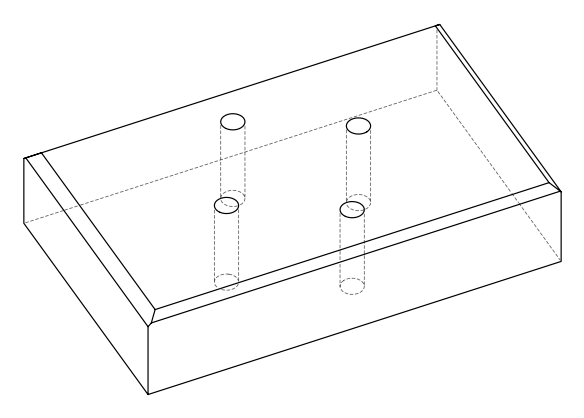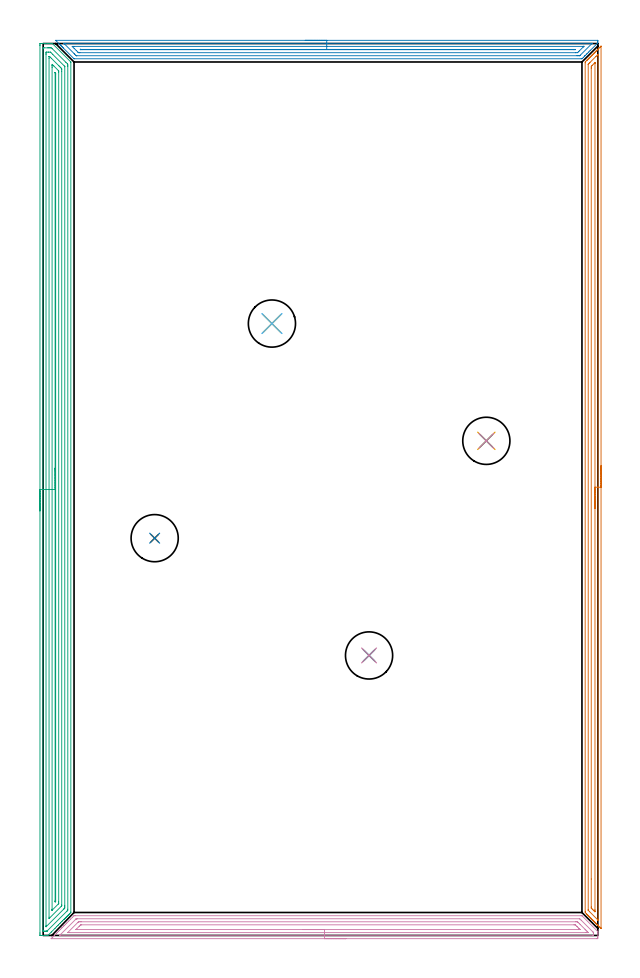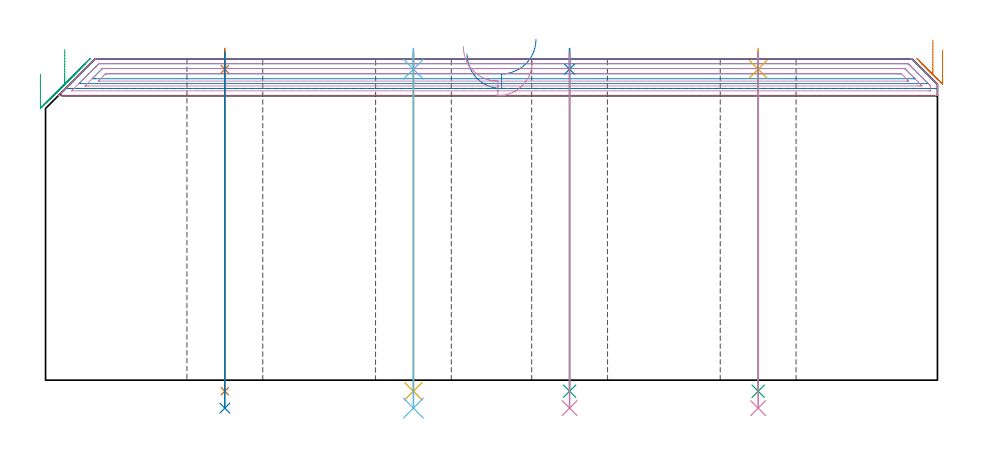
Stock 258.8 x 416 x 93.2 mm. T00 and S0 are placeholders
(PLAN: 16 operations, 9 tool changes, 49.4 min)
(1 AREA_MILL | FG_CHAMFER_SURFACE | UGT0205_001 | 9.91 min | 11383 mm3)
(2 AREA_MILL_1 | FG_CHAMFER_SURFACE_1 | UGT0205_001 | 8.01 min | 9353 mm3)
(3 AREA_MILL_2 | FG_CHAMFER_SURFACE_2 | UGT0205_001 | 19.83 min | 42754 mm3)
(4 AREA_MILL_3 | FG_CHAMFER_SURFACE_3 | UGT0205_001 | 8.17 min | 13974 mm3)
(5 SPOT_DRILL | STEP1HOLE | NXT0321_9005460120000 | 0.05 min | 185 mm3)
(6 SPOT_DRILL_1 | STEP1HOLE_1 | NXT0321_9005460120000 | 0.05 min | 179 mm3)
(7 SPOT_DRILL_2 | STEP1HOLE_2 | NXT0321_9005460120000 | 0.05 min | 183 mm3)
(8 SPOT_DRILL_3 | STEP1HOLE_3 | NXT0321_9005460120000 | 0.05 min | 181 mm3)
(9 DRILL_THROUGH_HOLE_INTO_CENTER | STEP1HOLE | NXT0301_065 | 0.4 min | 6302 mm3)
(10 DRILL_TO_ENLARGE_THROUGH_HOLE | STEP1HOLE | UGT0301_053 | 0.41 min | 28898 mm3)
(11 DRILL_THROUGH_HOLE_INTO_CENTER_1 | STEP1HOLE_1 | NXT0301_065 | 0.4 min | 6301 mm3)
(12 DRILL_TO_ENLARGE_THROUGH_HOLE_1 | STEP1HOLE_1 | UGT0301_053 | 0.41 min | 28902 mm3)
(13 DRILL_THROUGH_HOLE_INTO_CENTER_2 | STEP1HOLE_2 | NXT0301_065 | 0.4 min | 6308 mm3)
(14 DRILL_TO_ENLARGE_THROUGH_HOLE_2 | STEP1HOLE_2 | UGT0301_053 | 0.41 min | 28894 mm3)
(15 DRILL_THROUGH_HOLE_INTO_CENTER_3 | STEP1HOLE_3 | NXT0301_065 | 0.4 min | 6306 mm3)
(16 DRILL_TO_ENLARGE_THROUGH_HOLE_3 | STEP1HOLE_3 | UGT0301_053 | 0.41 min | 28899 mm3)
(TOOL UGT0205_001 | Chamfer Mill 20 x 3 x 45 deg. | D20 FL50 Z2)
(TOOL NXT0321_9005460120000 | NC Spot Drill, 142deg, 12mm, Carbide, Uncoated | D12 PA142 FL30 Z2)
(TOOL NXT0301_065 | Carbide Drill 9.4mm [860.1-0940-075A1-MM 2214] | D9.4 PA140 FL98 Z2)
(TOOL UGT0301_053 | Twist Drill 22 mm | D22 PA118 FL150 Z2)
(OP 1 AREA_MILL)
G17 G21 G94 G90
T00 M6
G54
G17 G0 G90 X260.2 Y219.05 S1061 M3
G43 Z103.2 H0
Z95.8
G94 G1 Y219.012 Z94.928 F250.
Y218.898 Z94.064
Y218.709 Z93.212
Y218.447 Z92.38
Y218.113 Z91.574
Y217.71 Z90.8
Y217.242 Z90.064
Y216.71 Z89.372
Y216.121 Z88.729
Y215.478 Z88.14
Y214.786 Z87.609
Y214.05 Z87.14
Y213.276 Z86.737
Y212.47 Z86.403
Y211.638 Z86.141
Y210.787 Z85.952
Y209.922 Z85.838
Y209.05 Z85.8
Y3.535
X260.193 Y3.328 Z85.804
X260.192 Y3.319 Z85.805
X260.17 Y3.328 Z85.827
X259.743 Y3.757 Z86.257
X259.618 Y3.881 Z86.38
X259.068 Y4.431 Z86.931
X259.024 Y4.475 Z86.973
X258.979 Y4.52 Z87.02
X258.772 Y4.727 Z87.227
X258.727 Y4.772 Z87.27
X258.681 Y4.818 Z87.318
X258.476 Y5.023 Z87.523
X258.43 Y5.069 Z87.567
X258.383 Y5.116 Z87.615
X258.18 Y5.319 Z87.819
X258.133 Y5.366 Z87.864
X258.086 Y5.414 Z87.913
X257.884 Y5.615 Z88.115
X257.836 Y5.662 Z88.161
X257.788 Y5.712 Z88.211
X257.588 Y5.911 Z88.411
X257.539 Y5.959 Z88.458
X257.49 Y6.01 Z88.509
X257.293 Y6.207 Z88.706
X257.242 Y6.256 Z88.755
X257.192 Y6.308 Z88.807
X256.997 Y6.503 Z89.002
X256.945 Y6.553 Z89.052
X256.894 Y6.606 Z89.105
X256.701 Y6.799 Z89.298
X256.648 Y6.85 Z89.348
X256.596 Y6.904 Z89.403
X256.405 Y7.095 Z89.594
X256.352 Y7.147 Z89.645
X256.298 Y7.202 Z89.701
X256.109 Y7.391 Z89.89
X256.055 Y7.444 Z89.942
X256. Y7.499 Z89.999
X255.813 Y7.687 Z90.186
X255.758 Y7.741 Z90.239
X255.702 Y7.797 Z90.297
X255.517 Y7.983 Z90.482
X255.461 Y8.038 Z90.536
X255.404 Y8.095 Z90.595
X255.221 Y8.279 Z90.778
X255.164 Y8.335 Z90.833
X255.106 Y8.393 Z90.893
X254.925 Y8.575 Z91.074
X254.867 Y8.632 Z91.13
X254.808 Y8.691 Z91.191
X254.629 Y8.871 Z91.37
X254.57 Y8.929 Z91.427
X254.51 Y8.989 Z91.489
X254.333 Y9.166 Z91.666
X254.273 Y9.225 Z91.724
X254.212 Y9.287 Z91.787
X254.037 Y9.462 Z91.962
X253.976 Y9.522 Z92.021
X253.915 Y9.585 Z92.084
X253.741 Y9.758 Z92.258
X253.679 Y9.819 Z92.317
X253.617 Y9.883 Z92.382
X253.445 Y10.054 Z92.554
X253.382 Y10.116 Z92.614
X252.919 Y10.582 Z93.079
X252.805 Y10.697 Z93.191
X252.8 Y11.075 Z93.2
Y407.025
X252.805 Y407.403 Z93.191
X252.917 Y407.519 Z93.08
X253.382 Y407.984 Z92.614
X253.445 Y408.046 Z92.554
X253.617 Y408.217 Z92.382
X253.679 Y408.281 Z92.317
X253.741 Y408.341 Z92.258
X253.915 Y408.515 Z92.084
X253.976 Y408.578 Z92.021
X254.037 Y408.637 Z91.962
X254.213 Y408.813 Z91.786
X254.273 Y408.874 Z91.724
X254.333 Y408.933 Z91.666
X254.511 Y409.111 Z91.488
X254.57 Y409.171 Z91.427
X254.629 Y409.229 Z91.37
X254.808 Y409.409 Z91.191
X254.867 Y409.468 Z91.13
X254.925 Y409.525 Z91.074
X255.106 Y409.707 Z90.893
X255.164 Y409.765 Z90.833
X255.221 Y409.821 Z90.778
X255.404 Y410.005 Z90.595
X255.461 Y410.062 Z90.536
X255.517 Y410.117 Z90.482
X255.702 Y410.303 Z90.297
X255.758 Y410.359 Z90.239
X255.813 Y410.413 Z90.186
X256. Y410.601 Z89.999
X256.055 Y410.656 Z89.942
X256.109 Y410.709 Z89.89
X256.298 Y410.899 Z89.701
X256.352 Y410.953 Z89.645
X256.405 Y411.005 Z89.594
X256.596 Y411.196 Z89.403
X256.648 Y411.25 Z89.348
X256.701 Y411.301 Z89.298
X256.894 Y411.494 Z89.105
X256.945 Y411.547 Z89.052
X256.996 Y411.597 Z89.002
X257.192 Y411.792 Z88.807
X257.242 Y411.844 Z88.755
X257.292 Y411.893 Z88.707
X257.49 Y412.09 Z88.509
X257.539 Y412.141 Z88.458
X257.588 Y412.189 Z88.411
X257.788 Y412.388 Z88.211
X257.836 Y412.437 Z88.161
X257.884 Y412.485 Z88.115
X258.086 Y412.686 Z87.913
X258.133 Y412.734 Z87.864
X258.18 Y412.781 Z87.819
X258.384 Y412.984 Z87.615
X258.43 Y413.031 Z87.567
X258.476 Y413.077 Z87.523
X258.682 Y413.282 Z87.317
X258.727 Y413.328 Z87.27
X258.772 Y413.373 Z87.227
X258.979 Y413.58 Z87.02
X259.024 Y413.625 Z86.973
X259.068 Y413.669 Z86.931
X259.277 Y413.878 Z86.722
X259.618 Y414.219 Z86.38
X259.742 Y414.342 Z86.257
X259.874 Y414.474 Z86.126
X260.063 Y414.664 Z85.935
X260.175 Y414.772 Z85.823
X260.194 Y414.783 Z85.803
X260.199 Y414.772 Z85.799
X260.2 Y414.565 Z85.8
Y209.05
X258.786 Z87.214
X258.785 Y7.382 Z87.215
X258.784 Y7.264 Z87.216
X258.782 Y7.186 Z87.218
X258.78 Y7.176 Z87.22
X258.779 Y7.175 Z87.221
X258.767 Y7.185 Z87.233
X258.727 Y7.223 Z87.273
X254.875 Y11.075 Z91.125
X254.273 Y11.68 Z91.727
X254.24 Y11.718 Z91.76
X254.225 Y11.736 Z91.775
X254.221 Y11.792 Z91.779
X254.216 Y11.91 Z91.784
X254.215 Y11.968 Z91.785
Y406.19
X254.217 Y406.249 Z91.783
X254.222 Y406.36 Z91.778
X254.273 Y406.415 Z91.727
X254.575 Y406.723 Z91.425
X254.875 Y407.025 Z91.125
X255.02 Y407.17 Z90.98
X257.836 Y409.987 Z88.164
X258.45 Y410.601 Z87.55
X258.59 Y410.738 Z87.41
X258.727 Y410.87 Z87.273
X258.767 Y410.907 Z87.233
X258.779 Y410.777 Z87.221
X258.784 Y410.659 Z87.216
X258.785 Y410.601 Z87.215
X258.786 Y209.05 Z87.214
X257.372 Z88.628
X257.371 Y11.968 Z88.629
X257.37 Y11.542 Z88.63
X257.366 Y11.075 Z88.634
X257.365 Y11.05 Z88.635
X257.331 Y11.075 Z88.669
X256.945 Y11.455 Z89.055
X256.431 Y11.968 Z89.569
X256.055 Y12.345 Z89.945
X255.798 Y12.606 Z90.202
X255.67 Y12.738 Z90.33
X255.64 Y12.771 Z90.36
X255.635 Y12.803 Z90.365
X255.633 Y12.862 Z90.367
X255.629 Y13.289 Z90.371
X255.628 Y26.32 Z90.372
X255.629 Y404.344 Z90.371
X255.631 Y404.769 Z90.369
X255.636 Y405.238 Z90.364
X255.647 Y405.336 Z90.353
X255.712 Y405.406 Z90.288
X255.798 Y405.495 Z90.202
X256.055 Y405.755 Z89.945
X256.242 Y405.943 Z89.758
X256.945 Y406.646 Z89.055
X257.325 Y407.025 Z88.675
X257.341 Y407.04 Z88.659
X257.352 Y407.047 Z88.648
X257.363 Y407.052 Z88.637
X257.367 Y407.043 Z88.633
X257.369 Y407.025 Z88.631
X257.371 Y406.779 Z88.629
Y406.598
X257.372 Y209.05 Z88.628
Y208.178 Z88.667
Y207.314 Z88.78
Y206.462 Z88.969
Y205.63 Z89.232
Y204.824 Z89.565
Y204.05 Z89.968
Y203.314 Z90.437
Y202.622 Z90.968
Y201.979 Z91.557
Y201.39 Z92.201
Y200.859 Z92.893
Y200.39 Z93.628
Y199.987 Z94.402
Y199.653 Z95.208
Y199.391 Z96.04
Y199.202 Z96.892
Y199.088 Z97.757
Y199.05 Z98.628
G0 Z103.2
M5
M2
(OP 2 AREA_MILL_1)
G17 G21 G94 G90
T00 M6
G54
G17 G0 G90 X122.25 Y417.5 S1061 M3
G43 Z103.2 H0
Z94.6
G94 G1 X122.288 Z93.728 F250.
X122.402 Z92.864
X122.591 Z92.012
X122.853 Z91.18
X123.187 Z90.374
X123.59 Z89.6
X124.058 Z88.864
X124.59 Z88.172
X125.179 Z87.529
X125.822 Z86.94
X126.514 Z86.408
X127.25 Z85.94
X128.024 Z85.537
X128.83 Z85.203
X129.662 Z84.941
X130.513 Z84.752
X131.378 Z84.638
X132.25 Z84.6
X258.54
X258.672 Y417.495 Z84.604
X258.69 Y417.493 Z84.606
X258.7 Y417.385 Z84.714
Y416.89 Z85.21
X258.69 Y416.297 Z85.801
X258.659 Y416.263 Z85.836
X258.54 Y416.14 Z85.959
X258.411 Y416.011 Z86.088
X255.285 Y412.885 Z89.215
X255.164 Y412.762 Z89.335
X255.119 Y412.718 Z89.38
X254.458 Y412.058 Z90.042
X254.289 Y411.887 Z90.209
X253.631 Y411.231 Z90.869
X253.414 Y411.012 Z91.084
X252.805 Y410.405 Z91.695
X252.739 Y410.338 Z91.761
X252.539 Y410.137 Z91.959
X251.978 Y409.578 Z92.521
X251.4 Y409. Z93.098
X251.302 Y408.906 Z93.192
X250.954 Y408.9 Z93.2
X14.439
X14.405 Y408.906 Z93.192
X14.382 Y408.919 Z93.178
X14.232 Y409.068 Z93.032
X9.358 Y413.94 Z88.157
X9.223 Y414.075 Z88.021
X9.084 Y414.215 Z87.883
X8.929 Y414.37 Z87.728
X8.785 Y414.513 Z87.583
X8.638 Y414.661 Z87.436
X8.5 Y414.799 Z87.299
X8.347 Y414.95 Z87.145
X8.191 Y415.108 Z86.99
X8.071 Y415.228 Z86.87
X7.91 Y415.388 Z86.707
X7.745 Y415.554 Z86.544
X5.808 Y417.492 Z84.606
X5.912 Y417.498 Z84.602
X5.96 Y417.5 Z84.6
X132.25
Y416.086 Z86.014
X255.597
X255.936 Y416.083 Z86.017
X255.99 Y416.081 Z86.019
X256.014 Y416.079 Z86.021
X256.01 Y416.071 Z86.029
X255.952 Y416.006 Z86.094
X255.882 Y415.933 Z86.167
X255.819 Y415.868 Z86.232
X250.516 Y410.566 Z91.534
X250.363 Y410.416 Z91.684
X250.306 Y410.363 Z91.737
X250.273 Y410.334 Z91.766
X250.237 Y410.321 Z91.779
X250.061 Y410.318 Z91.782
X249.879 Y410.316 Z91.784
X249.169 Y410.314 Z91.786
X248.988
X15.687 Y410.315 Z91.785
X15.509 Y410.316 Z91.784
X15.466 Y410.318 Z91.782
X15.447 Y410.321 Z91.779
X15.426 Y410.336 Z91.764
X15.331 Y410.422 Z91.678
X14.738 Y411.012 Z91.088
X14.439 Y411.311 Z90.789
X9.976 Y415.775 Z86.325
X9.733 Y416.026 Z86.074
X9.684 Y416.078 Z86.022
X9.767 Y416.08 Z86.02
X9.976 Y416.084 Z86.016
X10.157 Y416.085 Z86.015
X132.25 Y416.086 Z86.014
Y414.672 Z87.428
X251.846 Y414.671 Z87.429
X252.008
X252.116 Y414.668 Z87.432
X252.152 Y414.666 Z87.434
X252.154 Y414.665 Z87.435
X252.143 Y414.65 Z87.45
X252.093 Y414.595 Z87.505
X252.013 Y414.513 Z87.587
X251.931 Y414.43 Z87.67
X250.061 Y412.56 Z89.54
X249.721 Y412.221 Z89.879
X249.385 Y411.887 Z90.213
X249.275 Y411.783 Z90.317
X249.237 Y411.748 Z90.352
X249.169 Y411.736 Z90.364
X248.437 Y411.73 Z90.37
X248.276 Y411.729 Z90.371
X17.116
X16.954 Y411.731 Z90.369
X16.631 Y411.735 Z90.365
X16.465 Y411.746 Z90.354
X16.415 Y411.791 Z90.309
X16.314 Y411.887 Z90.213
X16.224 Y411.975 Z90.125
X15.436 Y412.762 Z89.338
X14.439 Y413.76 Z88.34
X13.688 Y414.513 Z87.587
X13.546 Y414.657 Z87.443
Y414.668 Z87.432
X14.277 Y414.671 Z87.429
X14.439
X132.25 Y414.672 Z87.428
Y413.257 Z88.843
X247.384
X247.773 Y413.256 Z88.844
X248.238 Y413.251 Z88.849
X248.276 Y413.25 Z88.85
X248.277 Y413.236 Z88.864
X248.276 Y413.229 Z88.871
X248.181 Y413.15 Z88.95
X248.091 Y413.147 Z88.953
X247.887 Y413.144 Z88.956
X247.501 Y413.143 Z88.957
X247.384
X18.397
X18.009 Y413.144 Z88.956
X17.616 Y413.148 Z88.952
X17.51 Y413.151 Z88.949
X17.452 Y413.202 Z88.898
X17.413 Y413.238 Z88.862
X17.402 Y413.251 Z88.849
Y413.253 Z88.847
X17.407 Y413.255 Z88.845
X17.446 Y413.256 Z88.844
X17.504 Y413.257 Z88.843
X132.25
X133.122 Z88.881
X133.986 Z88.995
X134.838 Z89.183
X135.67 Z89.446
X136.476 Z89.78
X137.25 Z90.182
X137.986 Z90.651
X138.678 Z91.182
X139.321 Z91.772
X139.91 Z92.415
X140.442 Z93.107
X140.91 Z93.843
X141.313 Z94.616
X141.647 Z95.422
X141.909 Z96.254
X142.098 Z97.106
X142.212 Z97.971
X142.25 Z98.843
G0 Z103.2
M5
M2
(OP 3 AREA_MILL_2)
G17 G21 G94 G90
T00 M6
G54
G17 G0 G90 X-1.5 Y198. S1061 M3
G43 Z103.2 H0
Z88.8
G94 G1 Y198.038 Z87.928 F250.
Y198.152 Z87.064
Y198.341 Z86.212
Y198.603 Z85.38
Y198.937 Z84.574
Y199.34 Z83.8
Y199.808 Z83.064
Y200.34 Z82.372
Y200.929 Z81.729
Y201.572 Z81.14
Y202.264 Z80.609
Y203. Z80.14
Y203.774 Z79.737
Y204.58 Z79.403
Y205.412 Z79.141
Y206.264 Z78.952
Y207.128 Z78.838
Y208. Z78.8
Y415.026
X-1.499 Y415.375 Z78.801
X-1.494 Y415.914 Z78.803
X-1.491 Y415.992 Z78.805
X-0.959 Y416. Z79.337
X0.817 Z81.112
X2.239 Z82.535
X2.593 Z82.888
X3.301 Z83.6
X3.66 Z83.96
X4.262 Z84.561
X4.3 Y415.998 Z84.599
X4.303 Z84.602
X12.847 Y407.452 Z93.146
X12.895 Y407.395 Z93.19
X12.9 Y407.33 Z93.2
Y10.904
X12.896 Y10.705 Z93.189
X12.843 Y10.641 Z93.139
X12.504 Y10.303 Z92.802
X12.359 Y10.157 Z92.654
X12.212 Y10.011 Z92.509
X12.063 Y9.862 Z92.361
X11.915 Y9.713 Z92.21
X11.765 Y9.564 Z92.062
X11.622 Y9.421 Z91.92
X11.471 Y9.269 Z91.766
X11.318 Y9.117 Z91.616
X11.181 Y8.98 Z91.479
X11.027 Y8.825 Z91.322
X10.871 Y8.67 Z91.169
X10.74 Y8.539 Z91.038
X10.583 Y8.381 Z90.878
X10.424 Y8.223 Z90.722
X10.299 Y8.098 Z90.597
X10.139 Y7.937 Z90.434
X9.977 Y7.776 Z90.275
X9.858 Y7.657 Z90.156
X9.695 Y7.493 Z89.99
X9.016 Y6.816 Z89.316
X8.637 Y6.435 Z88.933
X8.104 Y5.904 Z88.404
X7.743 Y5.541 Z88.039
X7.192 Y4.992 Z87.492
X6.849 Y4.647 Z87.145
X6.279 Y4.079 Z86.579
X5.552 Y3.352 Z85.851
X3.776 Y1.576 Z84.075
X2.202 Y0.002 Z82.501
X2.194 Y0. Z82.493
X1.525 Z81.824
X0.817 Z81.112
X-0.425 Z79.872
X-0.959 Y0.001 Z79.336
X-1.187 Y0.003 Z79.108
X-1.491 Y0.008 Z78.805
X-1.494 Y0.087 Z78.803
X-1.499 Y0.625 Z78.801
X-1.5 Y1.17 Z78.8
Y208.
X-0.086 Z80.214
X-0.085 Y413.601 Z80.215
X-0.071 Y413.99 Z80.229
X0.409 Y413.998 Z80.709
X2.183 Y414. Z82.483
X2.593 Y413.999 Z82.893
X3.073 Y413.998 Z83.373
X3.48 Y413.99 Z83.78
X3.868 Y413.97 Z84.168
X4.262 Y413.587 Z84.562
X10.583 Y407.267 Z90.883
X11.408 Y406.436 Z91.708
X11.471 Y406.367 Z91.771
X11.485 Y405.542 Z91.785
X11.486 Y405.528 Z91.786
X11.485 Y12.231 Z91.785
X11.471 Y11.733 Z91.771
X11.284 Y11.539 Z91.584
X11.101 Y11.351 Z91.401
X1.933 Y2.183 Z82.233
X1.856 Y2.108 Z82.156
X1.794 Y2.05 Z82.094
X1.753 Y2.015 Z82.053
X1.705 Y2.01 Z82.005
X1.225 Y2.002 Z81.525
X0.817 Y2.001 Z81.117
X0.336 Y2.003 Z80.636
X-0.071 Y2.01 Z80.229
X-0.085 Y2.413 Z80.215
Y2.427
X-0.086 Y208. Z80.214
X1.328 Z81.628
X1.329 Y410.906 Z81.629
X1.33 Y411.283 Z81.63
X1.333 Y411.799 Z81.633
X1.336 Y411.979 Z81.636
X1.512 Y411.993 Z81.812
X1.705 Y411.997 Z82.005
X2.394 Y412. Z82.694
X2.593 Y411.999 Z82.893
X3.285 Y411.996 Z83.585
X3.379 Y411.99 Z83.679
X3.48 Y411.909 Z83.78
X3.597 Y411.799 Z83.897
X4.368 Y411.032 Z84.668
X4.495 Y410.906 Z84.795
X9.857 Y405.542 Z90.157
X10.021 Y405.371 Z90.321
X10.065 Y405.324 Z90.365
X10.067 Y405.305 Z90.367
X10.07 Y405.258 Z90.37
X10.071 Y405.164 Z90.371
Y14.033
X10.07 Y13.656 Z90.37
X10.065 Y13.139 Z90.365
X10.06 Y12.772 Z90.36
X9.695 Y12.396 Z89.995
X9.621 Y12.32 Z89.921
X1.501 Y4.201 Z81.801
X1.435 Y4.139 Z81.735
X1.366 Y4.077 Z81.666
X1.334 Y4.055 Z81.634
X1.332 Y4.092 Z81.632
X1.33 Y4.149 Z81.63
X1.328 Y4.579 Z81.628
Y208.
X2.743 Z83.043
Y409.118
X2.745 Y409.858 Z83.045
X2.748 Y409.966 Z83.048
X2.75 Y409.989 Z83.05
X2.769 Y409.991 Z83.069
X2.823 Y409.993 Z83.123
X2.931 Y409.99 Z83.231
X3.128 Y409.811 Z83.428
X3.48 Y409.466 Z83.78
X3.833 Y409.118 Z84.133
X7.409 Y405.542 Z87.709
X7.92 Y405.029 Z88.22
X8.294 Y404.649 Z88.594
X8.65 Y404.272 Z88.95
X8.656 Y403.908 Z88.956
Y403.755
X8.657 Y403.012 Z88.957
Y14.185
X8.655 Y14.033 Z88.955
X8.65 Y13.848 Z88.95
X8.647 Y13.807 Z88.947
X8.617 Y13.773 Z88.917
X8.56 Y13.712 Z88.86
X8.4 Y13.549 Z88.7
X3.055 Y8.204 Z83.355
X2.958 Y8.109 Z83.258
X2.844 Y8. Z83.144
X2.75 Y7.912 Z83.05
X2.748 Y8.063 Z83.048
X2.743 Y8.518 Z83.043
Y208.
X4.157 Z84.457
Y404.861
X4.158 Y405.542 Z84.458
X4.159 Y405.753 Z84.459
X4.164 Y405.967 Z84.464
X4.179 Y406.311 Z84.479
X4.368 Y406.126 Z84.668
X4.959 Y405.542 Z85.259
X7.032 Y403.469 Z87.332
X7.182 Y403.316 Z87.482
X7.218 Y403.276 Z87.518
X7.234 Y403.257 Z87.534
X7.236 Y403.214 Z87.536
X7.24 Y403.074 Z87.54
X7.242 Y402.861 Z87.542
X7.243 Y402.648 Z87.543
Y15.608
X7.241 Y14.927 Z87.541
X7.239 Y14.874 Z87.539
X7.236 Y14.851 Z87.536
X7.224 Y14.835 Z87.524
X7.177 Y14.781 Z87.477
X7.032 Y14.631 Z87.332
X4.23 Y11.829 Z84.53
X4.19 Y11.791 Z84.49
X4.165 Y11.771 Z84.465
X4.163 Y11.772 Z84.463
X4.161 Y11.778 Z84.461
X4.158 Y11.891 Z84.458
X4.157 Y12.032 Z84.457
Y12.245
Y208.
X5.571 Z85.871
X5.572 Y402.227 Z85.872
X5.573 Y402.356 Z85.873
X5.576 Y402.442 Z85.876
X5.578 Y402.464 Z85.878
X5.579 Z85.879
X5.603 Y402.444 Z85.903
X5.699 Y402.35 Z85.999
X5.793 Y402.251 Z86.093
X5.814 Y402.227 Z86.114
X5.822 Y402.182 Z86.122
X5.825 Y402.097 Z86.125
X5.827 Y401.967 Z86.127
X5.829 Y401.707 Z86.129
Y401.39
Y16.138
X5.827 Y15.974 Z86.127
X5.824 Y15.897 Z86.124
X5.822 Y15.883 Z86.122
X5.81 Y15.865 Z86.11
X5.772 Y15.821 Z86.072
X5.707 Y15.755 Z86.007
X5.678 Y15.727 Z85.978
X5.637 Y15.69 Z85.937
X5.579 Y15.639 Z85.879
X5.576 Y15.705 Z85.876
X5.574 Y15.821 Z85.874
X5.572 Y16.038 Z85.872
X5.571 Y16.397 Z85.871
Y208.
Y208.872 Z85.909
Y209.736 Z86.023
Y210.588 Z86.212
Y211.42 Z86.474
Y212.226 Z86.808
Y213. Z87.211
Y213.736 Z87.68
Y214.428 Z88.211
Y215.071 Z88.8
Y215.66 Z89.443
Y216.192 Z90.135
Y216.66 Z90.871
Y217.063 Z91.645
Y217.397 Z92.451
Y217.659 Z93.283
Y217.848 Z94.135
Y217.962 Z95.
Y218. Z95.871
G0 Z103.2
M5
M2
(OP 4 AREA_MILL_3)
G17 G21 G94 G90
T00 M6
G54
G17 G0 G90 X141.2 Y-1.5 S1061 M3
G43 Z103.2 H0
Z92.5
G94 G1 X141.162 Z91.628 F250.
X141.048 Z90.764
X140.859 Z89.912
X140.597 Z89.08
X140.263 Z88.274
X139.86 Z87.5
X139.391 Z86.764
X138.86 Z86.072
X138.271 Z85.429
X137.628 Z84.84
X136.936 Z84.309
X136.2 Z83.84
X135.426 Z83.437
X134.62 Z83.103
X133.788 Z82.841
X132.936 Z82.652
X132.071 Z82.538
X131.2 Z82.5
X3.851 Y-1.499 Z82.501
X3.716 Y-1.495 Z82.503
X3.752 Y-1.454 Z82.544
X3.873 Y-1.327 Z82.672
X4.32 Y-0.878 Z83.119
X4.48 Y-0.718 Z83.277
X4.767 Y-0.433 Z83.567
X5.364 Y0.166 Z84.162
X5.66 Y0.461 Z84.461
X6.248 Y1.051 Z85.046
X6.582 Y1.382 Z85.382
X7.133 Y1.935 Z85.931
X7.505 Y2.305 Z86.305
X8.017 Y2.819 Z86.815
X8.608 Y3.408 Z87.407
X8.788 Y3.589 Z87.587
X8.901 Y3.703 Z87.7
X9.492 Y4.292 Z88.292
X9.681 Y4.482 Z88.48
X9.785 Y4.587 Z88.584
X10.376 Y5.176 Z89.176
X11.022 Y5.822 Z89.821
X11.915 Y6.715 Z90.715
X12.809 Y7.609 Z91.608
X13.702 Y8.502 Z92.502
X14.358 Y9.159 Z93.157
X14.4 Y9.205 Z93.193
X15.033 Y9.2 Z93.2
X250.931
X251.295 Y9.197 Z93.186
X251.342 Y9.158 Z93.158
X258.567 Y1.935 Z85.932
X258.675 Y1.823 Z85.82
X258.698 Y1.791 Z85.788
X258.7 Y1.567 Z85.565
Y0.756 Z84.75
Y-0.472 Z83.525
X258.696 Y-1.012 Z82.982
X258.691 Y-1.49 Z82.504
X258.566 Y-1.494 Z82.503
X258.08 Y-1.5 Z82.5
X131.2
Y-0.086 Z83.914
X7.894 Y-0.085 Z83.915
X7.85
X7.588 Y-0.079 Z83.921
X7.619 Y-0.043 Z83.957
X7.709 Y0.055 Z84.055
X7.805 Y0.155 Z84.155
X7.894 Y0.245 Z84.245
X15.262 Y7.611 Z91.611
X15.359 Y7.707 Z91.707
X15.421 Y7.764 Z91.764
X15.438 Y7.776 Z91.776
X15.459 Y7.78 Z91.78
X15.511 Y7.782 Z91.782
X15.936 Y7.786 Z91.786
X15.979
X250.081 Y7.785 Z91.785
X250.187 Y7.782 Z91.782
X250.238 Y7.779 Z91.779
X250.269 Y7.77 Z91.77
X250.931 Y7.119 Z91.119
X256.293 Y1.757 Z85.757
X256.408 Y1.64 Z85.64
X256.519 Y1.521 Z85.521
X256.69 Y1.335 Z85.335
X256.696 Y1.241 Z85.241
X256.698 Y0.756 Z84.756
Y0.355 Z84.355
X256.69 Y-0.05 Z83.95
X256.683 Y-0.08 Z83.92
X256.664 Y-0.082 Z83.919
X256.611 Y-0.084 Z83.916
X256.505 Y-0.085 Z83.915
X256.293 Y-0.086 Z83.914
X131.2
Y1.328 Z85.328
X12.362 Y1.329 Z85.329
X11.782 Y1.33 Z85.33
X11.5 Y1.334 Z85.334
X11.468 Y1.335 Z85.335
X11.451 Y1.342 Z85.342
X11.457 Y1.353 Z85.353
X11.468 Y1.368 Z85.368
X16.16 Y6.06 Z90.06
X16.384 Y6.28 Z90.28
X16.45 Y6.342 Z90.342
X16.475 Y6.364 Z90.364
X16.52 Y6.366 Z90.366
X16.829 Y6.369 Z90.369
X17.408 Y6.371 Z90.371
X17.723
X248.251
X248.833 Y6.368 Z90.368
X249.144 Y6.364 Z90.364
X249.239 Y6.35 Z90.35
X249.339 Y6.255 Z90.255
X249.538 Y6.06 Z90.06
X250.038 Y5.563 Z89.563
X250.425 Y5.176 Z89.176
X252.718 Y2.882 Z86.882
X253.077 Y2.524 Z86.524
X253.612 Y1.986 Z85.986
X253.949 Y1.64 Z85.64
X254.224 Y1.335 Z85.335
X253.924 Y1.331 Z85.331
X253.612 Y1.33 Z85.33
X253.033 Y1.329 Z85.329
X131.2 Y1.328 Z85.328
Y2.743 Z86.743
X15.714
X15.424 Y2.746 Z86.746
X15.33 Y2.749 Z86.749
X15.31 Y2.751 Z86.751
X15.32 Y2.764 Z86.764
X15.352 Y2.8 Z86.8
X15.434 Y2.884 Z86.884
X15.502 Y2.953 Z86.953
X16.829 Y4.281 Z88.281
X16.835 Y4.287 Z88.287
X17.28 Y4.73 Z88.73
X17.431 Y4.876 Z88.876
X17.488 Y4.927 Z88.927
X17.517 Y4.95 Z88.95
X17.555 Y4.952 Z88.952
X17.723 Y4.955 Z88.955
X17.945 Y4.957 Z88.957
X247.579
X247.915 Y4.955 Z88.955
X248.083 Y4.953 Z88.953
X248.164 Y4.95 Z88.95
X248.203 Y4.936 Z88.936
X248.251 Y4.895 Z88.895
X248.859 Y4.292 Z88.292
X249.144 Y4.007 Z88.007
X249.743 Y3.408 Z87.408
X250.038 Y3.111 Z87.111
X250.368 Y2.772 Z86.772
X250.382 Y2.749 Z86.749
X250.345 Y2.747 Z86.747
X250.243 Y2.745 Z86.745
X250.038 Y2.743 Z86.743
X249.817
X131.2
X130.328 Z86.781
X129.463 Z86.895
X128.612 Z87.083
X127.78 Z87.346
X126.974 Z87.68
X126.2 Z88.082
X125.464 Z88.551
X124.772 Z89.082
X124.129 Z89.672
X123.539 Z90.315
X123.008 Z91.007
X122.54 Z91.743
X122.137 Z92.516
X121.803 Z93.322
X121.541 Z94.154
X121.352 Z95.006
X121.238 Z95.871
X121.2 Z96.743
G0 Z103.2
M5
M2
(OP 5 SPOT_DRILL)
G17 G21 G94 G90
T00 M6
G54
G17 G0 G90 X206.7 Y230.7 S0 M3
G43 Z103.2 H0
G94 G81 G98 Z90.2 F250. R96.2
G80
M5
M2
(OP 6 SPOT_DRILL_1)
G17 G21 G94 G90
T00 M6
G54
G17 G0 G90 X106.7 Y285.4 S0 M3
G43 Z103.2 H0
G94 G81 G98 Z90.2 F250. R96.2
G80
M5
M2
(OP 7 SPOT_DRILL_2)
G17 G21 G94 G90
T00 M6
G54
G17 G0 G90 X52. Y185.3 S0 M3
G43 Z103.2 H0
G94 G81 G98 Z90.2 F250. R96.2
G80
M5
M2
(OP 8 SPOT_DRILL_3)
G17 G21 G94 G90
T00 M6
G54
G17 G0 G90 X152. Y130.6 S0 M3
G43 Z103.2 H0
G94 G81 G98 Z90.2 F250. R96.2
G80
M5
M2
(OP 9 DRILL_THROUGH_HOLE_INTO_CENTER)
G17 G21 G94 G90
T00 M6
G54
G17 G0 G90 X206.7 Y230.7 S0 M3
G43 Z103.2 H1
G94 G73 G98 Z-3.211 F250. Q8.765 R95.2
G80
M5
M2
(OP 10 DRILL_TO_ENLARGE_THROUGH_HOLE)
G17 G21 G94 G90
T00 M6
G54
G17 G0 G90 X206.7 Y230.7 S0 M3
G43 Z103.2 H0
G94 G73 G98 Z-8.109 F250. Q20.262 R95.2
G80
M5
M2
(OP 11 DRILL_THROUGH_HOLE_INTO_CENTER_1)
G17 G21 G94 G90
T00 M6
G54
G17 G0 G90 X106.7 Y285.4 S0 M3
G43 Z103.2 H1
G94 G73 G98 Z-3.211 F250. Q8.765 R95.2
G80
M5
M2
(OP 12 DRILL_TO_ENLARGE_THROUGH_HOLE_1)
G17 G21 G94 G90
T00 M6
G54
G17 G0 G90 X106.7 Y285.4 S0 M3
G43 Z103.2 H0
G94 G73 G98 Z-8.109 F250. Q20.262 R95.2
G80
M5
M2
(OP 13 DRILL_THROUGH_HOLE_INTO_CENTER_2)
G17 G21 G94 G90
T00 M6
G54
G17 G0 G90 X52. Y185.3 S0 M3
G43 Z103.2 H1
G94 G73 G98 Z-3.211 F250. Q8.765 R95.2
G80
M5
M2
(OP 14 DRILL_TO_ENLARGE_THROUGH_HOLE_2)
G17 G21 G94 G90
T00 M6
G54
G17 G0 G90 X52. Y185.3 S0 M3
G43 Z103.2 H0
G94 G73 G98 Z-8.109 F250. Q20.262 R95.2
G80
M5
M2
(OP 15 DRILL_THROUGH_HOLE_INTO_CENTER_3)
G17 G21 G94 G90
T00 M6
G54
G17 G0 G90 X152. Y130.6 S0 M3
G43 Z103.2 H1
G94 G73 G98 Z-3.211 F250. Q8.765 R95.2
G80
M5
M2
(OP 16 DRILL_TO_ENLARGE_THROUGH_HOLE_3)
G17 G21 G94 G90
T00 M6
G54
G17 G0 G90 X152. Y130.6 S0 M3
G43 Z103.2 H0
G94 G73 G98 Z-8.109 F250. Q20.262 R95.2
G80
M5
M2
